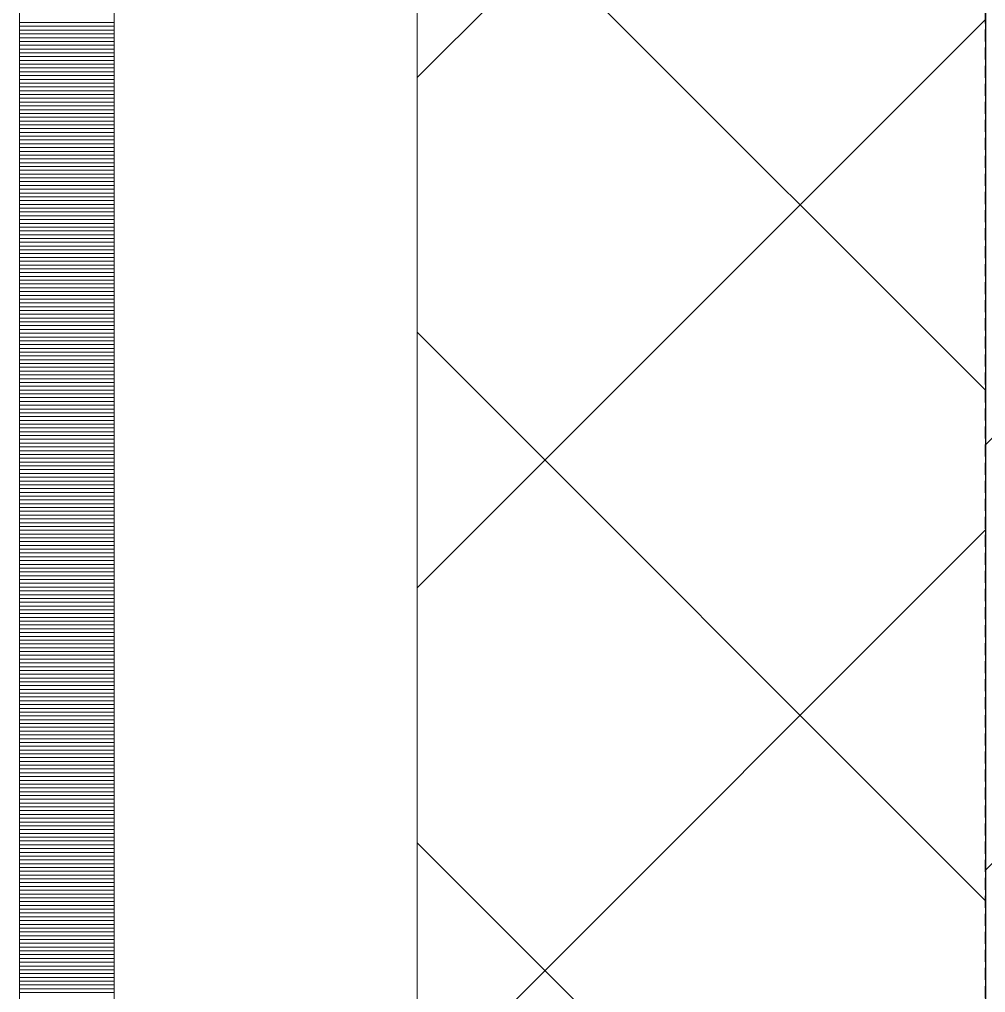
# Model space of a CAD drawing. Header units: millimetres. Extents: x 470010 to 1231400, y -134005 to 421770.
# Drawn here: x 672518.6 to 672773.6, y -48795.5 to -48538.7 of the extents above; entities that cross this region are included whole.
import ezdxf
from ezdxf.enums import TextEntityAlignment as Align

# ---------------------------------------------------------------- set-up
doc = ezdxf.new("R2010")
doc.units = ezdxf.units.MM
doc.linetypes.add('DASHED', pattern=[19.05, 12.7, -6.35])
doc.linetypes.add('HIDDEN2', pattern=[4.7625, 3.175, -1.5875])
doc.layers.get('Defpoints').update_dxf_attribs({"color": 140})
doc.layers.add('АР_Делит', color=120, linetype='Continuous', lineweight=0, plot=False)
for name, color, linetype, lineweight in [('АР_Колонны', 70, 'Continuous', 30), ('АР_Стены ЖБ', 7, 'Continuous', 35), ('АР_Стены ПЕНОблок', 52, 'Continuous', 20), ('АР_Тонкая', 254, 'Continuous', 5), ('АР_Утеплитель', 31, 'Continuous', 0), ('АР_Штриховка', 8, 'Continuous', 0)]:
    doc.layers.add(name, color=color, linetype=linetype, lineweight=lineweight)
doc.layers.add('РД_Оси_100', color=7, linetype='Continuous', lineweight=0, true_color=0x525252)
doc.styles.add('style1', font='ARIALN.TTF')

# ---------------------------------------------------------------- blocks, each defined once
blk = doc.blocks.new('СОШ_2200_АР_ОСИ_М100_28.05.24')
at = {"layer": 'АР_Делит', "color": 251, "linetype": 'DASHED', "true_color": 0x636466}
blk.add_lwpolyline([(114955, 135155), (114955, -355), (93595.036, -355), (93595.036, 13855), (94145, 13855), (94145, 68320), (66055, 68320), (66055, 13857.73), (83455, 13857.73), (83455, -355), (45245, -355), (45245, 13145), (44695, 13145), (44695, 26755), (45245, 26755), (45245, 68320), (20455, 68320), (20455, 26755), (27955, 26755), (27955, 13145), (-355, 13145), (-355, 100855)], dxfattribs=at)
blk = doc.blocks.new('A$C9108343f')
at = {"layer": 'АР_Колонны', "color": 18, "linetype": 'HIDDEN2', "lineweight": 25, "true_color": 0x000000}
blk.add_line((7054.96, 51455), (7054.96, 52655), dxfattribs=at)
at = {"layer": 'АР_Колонны', "color": 18, "linetype": 'Continuous', "lineweight": 15, "true_color": 0x000000}
blk.add_line((7054.96, 52655), (7054.96, 51455), dxfattribs=at)
blk.add_line((7054.96, 52655), (7054.96, 51455), dxfattribs=at)
at = {"layer": 'АР_Стены ЖБ', "color": 18, "linetype": 'Continuous', "lineweight": 30, "true_color": 0x000000}
blk.add_line((7054.96, 52655), (7054.96, 51455), dxfattribs=at)
at = {"layer": 'АР_Стены ПЕНОблок', "color": 18, "linetype": 'Continuous', "lineweight": 20, "true_color": 0x000000}
blk.add_line((7054.96, 97555), (7054.96, 21355), dxfattribs=at)
at = {"layer": 'АР_Тонкая', "color": 18, "linetype": 'Continuous', "lineweight": 5, "true_color": 0x000000}
for p, q in [((6799.96, 97555), (6799.96, 21355)), ((6824.96, 97555), (6824.96, 21355)), ((6824.96, 21355), (6824.96, 97555)), ((6904.96, 21355), (6904.96, 97555))]:
    blk.add_line(p, q, dxfattribs=at)
at = {"layer": 'АР_Утеплитель', "color": 18, "linetype": 'Continuous', "lineweight": 0, "true_color": 0x000000}
for p, q in [((6904.96, 97555), (6904.96, 21355)), ((7054.96, 21355), (7054.96, 97555))]:
    blk.add_line(p, q, dxfattribs=at)
at = {"layer": 'АР_Штриховка', "color": 18, "linetype": 'Continuous', "lineweight": 0, "true_color": 0x000000}
for p, q in [((6904.96, 51812.26), (7054.96, 51962.26)), ((7054.96, 51729.69), (6904.96, 51879.69)), ((6799.96, 51826.75), (6824.96, 51826.75)), ((6904.96, 51677.56), (7054.96, 51827.56)), ((6799.96, 51825.75), (6824.96, 51825.75)), ((6799.96, 51824.75), (6824.96, 51824.75)), ((6799.96, 51823.75), (6824.96, 51823.75)), ((6799.96, 51822.75), (6824.96, 51822.75)), ((6799.96, 51821.75), (6824.96, 51821.75)), ((6799.96, 51820.75), (6824.96, 51820.75)), ((6799.96, 51819.75), (6824.96, 51819.75)), ((6799.96, 51818.75), (6824.96, 51818.75)), ((6799.96, 51817.75), (6824.96, 51817.75)), ((6799.96, 51816.75), (6824.96, 51816.75)), ((6799.96, 51815.75), (6824.96, 51815.75)), ((6799.96, 51814.75), (6824.96, 51814.75)), ((6799.96, 51813.75), (6824.96, 51813.75)), ((6799.96, 51812.75), (6824.96, 51812.75)), ((6799.96, 51811.75), (6824.96, 51811.75)), ((6799.96, 51810.75), (6824.96, 51810.75)), ((6799.96, 51809.75), (6824.96, 51809.75)), ((6799.96, 51808.75), (6824.96, 51808.75)), ((6799.96, 51807.75), (6824.96, 51807.75)), ((6799.96, 51806.75), (6824.96, 51806.75)), ((6799.96, 51805.75), (6824.96, 51805.75)), ((6799.96, 51804.75), (6824.96, 51804.75)), ((6799.96, 51803.75), (6824.96, 51803.75)), ((6799.96, 51802.75), (6824.96, 51802.75)), ((6799.96, 51801.75), (6824.96, 51801.75)), ((6799.96, 51800.75), (6824.96, 51800.75)), ((6799.96, 51799.75), (6824.96, 51799.75)), ((6799.96, 51798.75), (6824.96, 51798.75)), ((6799.96, 51797.75), (6824.96, 51797.75)), ((6799.96, 51796.75), (6824.96, 51796.75)), ((6799.96, 51795.75), (6824.96, 51795.75)), ((6799.96, 51794.75), (6824.96, 51794.75)), ((6799.96, 51793.75), (6824.96, 51793.75)), ((6799.96, 51792.75), (6824.96, 51792.75)), ((6799.96, 51791.75), (6824.96, 51791.75)), ((6799.96, 51790.75), (6824.96, 51790.75)), ((6799.96, 51789.75), (6824.96, 51789.75)), ((6799.96, 51788.75), (6824.96, 51788.75)), ((6799.96, 51787.75), (6824.96, 51787.75)), ((6799.96, 51786.75), (6824.96, 51786.75)), ((6799.96, 51785.75), (6824.96, 51785.75)), ((6799.96, 51784.75), (6824.96, 51784.75)), ((6799.96, 51783.75), (6824.96, 51783.75)), ((6799.96, 51782.75), (6824.96, 51782.75)), ((6799.96, 51781.75), (6824.96, 51781.75)), ((6799.96, 51780.75), (6824.96, 51780.75)), ((6799.96, 51779.75), (6824.96, 51779.75)), ((6799.96, 51778.75), (6824.96, 51778.75)), ((6799.96, 51777.75), (6824.96, 51777.75)), ((6799.96, 51776.75), (6824.96, 51776.75)), ((6799.96, 51775.75), (6824.96, 51775.75)), ((6799.96, 51774.75), (6824.96, 51774.75)), ((6799.96, 51773.75), (6824.96, 51773.75)), ((6799.96, 51772.75), (6824.96, 51772.75)), ((6799.96, 51771.75), (6824.96, 51771.75)), ((6799.96, 51770.75), (6824.96, 51770.75)), ((6799.96, 51769.75), (6824.96, 51769.75)), ((6799.96, 51768.75), (6824.96, 51768.75)), ((6799.96, 51767.75), (6824.96, 51767.75)), ((6799.96, 51766.75), (6824.96, 51766.75)), ((6799.96, 51765.75), (6824.96, 51765.75)), ((6799.96, 51764.75), (6824.96, 51764.75)), ((6799.96, 51763.75), (6824.96, 51763.75)), ((6799.96, 51762.75), (6824.96, 51762.75)), ((6799.96, 51761.75), (6824.96, 51761.75)), ((6799.96, 51760.75), (6824.96, 51760.75)), ((6799.96, 51759.75), (6824.96, 51759.75)), ((6799.96, 51758.75), (6824.96, 51758.75)), ((6799.96, 51757.75), (6824.96, 51757.75)), ((6799.96, 51756.75), (6824.96, 51756.75)), ((6799.96, 51755.75), (6824.96, 51755.75)), ((6799.96, 51754.75), (6824.96, 51754.75)), ((6799.96, 51753.75), (6824.96, 51753.75)), ((6799.96, 51752.75), (6824.96, 51752.75)), ((6799.96, 51751.75), (6824.96, 51751.75)), ((6799.96, 51750.75), (6824.96, 51750.75)), ((6799.96, 51749.75), (6824.96, 51749.75)), ((6799.96, 51748.75), (6824.96, 51748.75)), ((6799.96, 51747.75), (6824.96, 51747.75)), ((6799.96, 51746.75), (6824.96, 51746.75)), ((6799.96, 51745.75), (6824.96, 51745.75)), ((6799.96, 51744.75), (6824.96, 51744.75)), ((7054.96, 51594.99), (6904.96, 51744.99)), ((6799.96, 51743.75), (6824.96, 51743.75)), ((6799.96, 51742.75), (6824.96, 51742.75)), ((6799.96, 51741.75), (6824.96, 51741.75)), ((6799.96, 51740.75), (6824.96, 51740.75)), ((6799.96, 51739.75), (6824.96, 51739.75)), ((6799.96, 51738.75), (6824.96, 51738.75)), ((6799.96, 51737.75), (6824.96, 51737.75)), ((6799.96, 51736.75), (6824.96, 51736.75)), ((6799.96, 51735.75), (6824.96, 51735.75)), ((6799.96, 51734.75), (6824.96, 51734.75)), ((6799.96, 51733.75), (6824.96, 51733.75)), ((6799.96, 51732.75), (6824.96, 51732.75)), ((6799.96, 51731.75), (6824.96, 51731.75)), ((6799.96, 51730.75), (6824.96, 51730.75)), ((6799.96, 51729.75), (6824.96, 51729.75)), ((6799.96, 51728.75), (6824.96, 51728.75)), ((6799.96, 51727.75), (6824.96, 51727.75)), ((6799.96, 51726.75), (6824.96, 51726.75)), ((6799.96, 51725.75), (6824.96, 51725.75)), ((6799.96, 51724.75), (6824.96, 51724.75)), ((6799.96, 51723.75), (6824.96, 51723.75)), ((6799.96, 51722.75), (6824.96, 51722.75)), ((6799.96, 51721.75), (6824.96, 51721.75)), ((6799.96, 51720.75), (6824.96, 51720.75)), ((6799.96, 51719.75), (6824.96, 51719.75)), ((6799.96, 51718.75), (6824.96, 51718.75)), ((6799.96, 51717.75), (6824.96, 51717.75)), ((6799.96, 51716.75), (6824.96, 51716.75)), ((6799.96, 51715.75), (6824.96, 51715.75)), ((6799.96, 51714.75), (6824.96, 51714.75)), ((6799.96, 51713.75), (6824.96, 51713.75)), ((6799.96, 51712.75), (6824.96, 51712.75)), ((6799.96, 51711.75), (6824.96, 51711.75)), ((6799.96, 51710.75), (6824.96, 51710.75)), ((6799.96, 51709.75), (6824.96, 51709.75)), ((6799.96, 51708.75), (6824.96, 51708.75)), ((6799.96, 51707.75), (6824.96, 51707.75)), ((6799.96, 51706.75), (6824.96, 51706.75)), ((6799.96, 51705.75), (6824.96, 51705.75)), ((6799.96, 51704.75), (6824.96, 51704.75)), ((6799.96, 51703.75), (6824.96, 51703.75)), ((6799.96, 51702.75), (6824.96, 51702.75)), ((6799.96, 51701.75), (6824.96, 51701.75)), ((6799.96, 51700.75), (6824.96, 51700.75)), ((6799.96, 51699.75), (6824.96, 51699.75)), ((6799.96, 51698.75), (6824.96, 51698.75)), ((6799.96, 51697.75), (6824.96, 51697.75)), ((6799.96, 51696.75), (6824.96, 51696.75)), ((6799.96, 51695.75), (6824.96, 51695.75)), ((6799.96, 51694.75), (6824.96, 51694.75)), ((6799.96, 51693.75), (6824.96, 51693.75)), ((6799.96, 51692.75), (6824.96, 51692.75)), ((6904.96, 51542.85), (7054.96, 51692.85)), ((6799.96, 51691.75), (6824.96, 51691.75)), ((6799.96, 51690.75), (6824.96, 51690.75)), ((6799.96, 51689.75), (6824.96, 51689.75)), ((6799.96, 51688.75), (6824.96, 51688.75)), ((6799.96, 51687.75), (6824.96, 51687.75)), ((6799.96, 51686.75), (6824.96, 51686.75)), ((6799.96, 51685.75), (6824.96, 51685.75)), ((6799.96, 51684.75), (6824.96, 51684.75)), ((6799.96, 51683.75), (6824.96, 51683.75)), ((6799.96, 51682.75), (6824.96, 51682.75)), ((6799.96, 51681.75), (6824.96, 51681.75)), ((6799.96, 51680.75), (6824.96, 51680.75)), ((6799.96, 51679.75), (6824.96, 51679.75)), ((6799.96, 51678.75), (6824.96, 51678.75)), ((6799.96, 51677.75), (6824.96, 51677.75)), ((6799.96, 51676.75), (6824.96, 51676.75)), ((6799.96, 51675.75), (6824.96, 51675.75)), ((6799.96, 51674.75), (6824.96, 51674.75)), ((6799.96, 51673.75), (6824.96, 51673.75)), ((6799.96, 51672.75), (6824.96, 51672.75)), ((6799.96, 51671.75), (6824.96, 51671.75)), ((6799.96, 51670.75), (6824.96, 51670.75)), ((6799.96, 51669.75), (6824.96, 51669.75)), ((6799.96, 51668.75), (6824.96, 51668.75)), ((6799.96, 51667.75), (6824.96, 51667.75)), ((6799.96, 51666.75), (6824.96, 51666.75)), ((6799.96, 51665.75), (6824.96, 51665.75)), ((6799.96, 51664.75), (6824.96, 51664.75)), ((6799.96, 51663.75), (6824.96, 51663.75)), ((6799.96, 51662.75), (6824.96, 51662.75)), ((6799.96, 51661.75), (6824.96, 51661.75)), ((6799.96, 51660.75), (6824.96, 51660.75)), ((6799.96, 51659.75), (6824.96, 51659.75)), ((6799.96, 51658.75), (6824.96, 51658.75)), ((6799.96, 51657.75), (6824.96, 51657.75)), ((6799.96, 51656.75), (6824.96, 51656.75)), ((6799.96, 51655.75), (6824.96, 51655.75)), ((6799.96, 51654.75), (6824.96, 51654.75)), ((6799.96, 51653.75), (6824.96, 51653.75)), ((6799.96, 51652.75), (6824.96, 51652.75)), ((6799.96, 51651.75), (6824.96, 51651.75)), ((6799.96, 51650.75), (6824.96, 51650.75)), ((6799.96, 51649.75), (6824.96, 51649.75)), ((6799.96, 51648.75), (6824.96, 51648.75)), ((6799.96, 51647.75), (6824.96, 51647.75)), ((6799.96, 51646.75), (6824.96, 51646.75)), ((6799.96, 51645.75), (6824.96, 51645.75)), ((6799.96, 51644.75), (6824.96, 51644.75)), ((6799.96, 51643.75), (6824.96, 51643.75)), ((6799.96, 51642.75), (6824.96, 51642.75)), ((6799.96, 51641.75), (6824.96, 51641.75)), ((6799.96, 51640.75), (6824.96, 51640.75)), ((6799.96, 51639.75), (6824.96, 51639.75)), ((6799.96, 51638.75), (6824.96, 51638.75)), ((6799.96, 51637.75), (6824.96, 51637.75)), ((6799.96, 51636.75), (6824.96, 51636.75)), ((6799.96, 51635.75), (6824.96, 51635.75)), ((6799.96, 51634.75), (6824.96, 51634.75)), ((6799.96, 51633.75), (6824.96, 51633.75)), ((6799.96, 51632.75), (6824.96, 51632.75)), ((6799.96, 51631.75), (6824.96, 51631.75)), ((6799.96, 51630.75), (6824.96, 51630.75)), ((6799.96, 51629.75), (6824.96, 51629.75)), ((6799.96, 51628.75), (6824.96, 51628.75)), ((6799.96, 51627.75), (6824.96, 51627.75)), ((6799.96, 51626.75), (6824.96, 51626.75)), ((6799.96, 51625.75), (6824.96, 51625.75)), ((6799.96, 51624.75), (6824.96, 51624.75)), ((6799.96, 51623.75), (6824.96, 51623.75)), ((6799.96, 51622.75), (6824.96, 51622.75)), ((6799.96, 51621.75), (6824.96, 51621.75)), ((6799.96, 51620.75), (6824.96, 51620.75)), ((6799.96, 51619.75), (6824.96, 51619.75)), ((6799.96, 51618.75), (6824.96, 51618.75)), ((6799.96, 51617.75), (6824.96, 51617.75)), ((6799.96, 51616.75), (6824.96, 51616.75)), ((6799.96, 51615.75), (6824.96, 51615.75)), ((6799.96, 51614.75), (6824.96, 51614.75)), ((6799.96, 51613.75), (6824.96, 51613.75)), ((6799.96, 51612.75), (6824.96, 51612.75)), ((6799.96, 51611.75), (6824.96, 51611.75)), ((6799.96, 51610.75), (6824.96, 51610.75)), ((6799.96, 51609.75), (6824.96, 51609.75)), ((6799.96, 51608.75), (6824.96, 51608.75)), ((7054.96, 51460.29), (6904.96, 51610.29)), ((6799.96, 51607.75), (6824.96, 51607.75)), ((6799.96, 51606.75), (6824.96, 51606.75)), ((6799.96, 51605.75), (6824.96, 51605.75)), ((6799.96, 51604.75), (6824.96, 51604.75)), ((6799.96, 51603.75), (6824.96, 51603.75)), ((6799.96, 51602.75), (6824.96, 51602.75)), ((6799.96, 51601.75), (6824.96, 51601.75)), ((6799.96, 51600.75), (6824.96, 51600.75)), ((6799.96, 51599.75), (6824.96, 51599.75)), ((6799.96, 51598.75), (6824.96, 51598.75)), ((6799.96, 51597.75), (6824.96, 51597.75)), ((6799.96, 51596.75), (6824.96, 51596.75)), ((6799.96, 51595.75), (6824.96, 51595.75)), ((6799.96, 51594.75), (6824.96, 51594.75)), ((6799.96, 51593.75), (6824.96, 51593.75)), ((6799.96, 51592.75), (6824.96, 51592.75)), ((6799.96, 51591.75), (6824.96, 51591.75)), ((6799.96, 51590.75), (6824.96, 51590.75)), ((6799.96, 51589.75), (6824.96, 51589.75)), ((6799.96, 51588.75), (6824.96, 51588.75)), ((6799.96, 51587.75), (6824.96, 51587.75)), ((6799.96, 51586.75), (6824.96, 51586.75)), ((6799.96, 51585.75), (6824.96, 51585.75)), ((6799.96, 51584.75), (6824.96, 51584.75)), ((6799.96, 51583.75), (6824.96, 51583.75)), ((6799.96, 51582.75), (6824.96, 51582.75)), ((6799.96, 51581.75), (6824.96, 51581.75)), ((6799.96, 51580.75), (6824.96, 51580.75)), ((6799.96, 51579.75), (6824.96, 51579.75)), ((6799.96, 51578.75), (6824.96, 51578.75)), ((6799.96, 51577.75), (6824.96, 51577.75)), ((6799.96, 51576.75), (6824.96, 51576.75)), ((6799.96, 51575.75), (6824.96, 51575.75)), ((6799.96, 51574.75), (6824.96, 51574.75)), ((6799.96, 51573.75), (6824.96, 51573.75)), ((6799.96, 51572.75), (6824.96, 51572.75)), ((6799.96, 51571.75), (6824.96, 51571.75))]:
    blk.add_line(p, q, dxfattribs=at)
at = {"layer": 'АР_Штриховка', "color": 18, "linetype": 'Continuous', "lineweight": 5, "true_color": 0x000000}
for p, q in [((7054.96, 51715.3), (7163.18, 51823.53)), ((7054.96, 51603.05), (7274.96, 51823.05))]:
    blk.add_line(p, q, dxfattribs=at)
at = {"layer": 'РД_Оси_100'}
blk.add_blockref('СОШ_2200_АР_ОСИ_М100_28.05.24', (7154.96, 6755), dxfattribs=at)
at = {"layer": 'Defpoints', "color": 18, "true_color": 0x000000, "style": 'style1'}
for p in [(143949.34, 316089.12), (143974.98, 281639.5), (143890.4, 273244.71), (143839.99, 264276.81), (143967.75, 254892.38), (12251.96, 104178.14), (12382.58, 96023.14)]:
    blk.add_attdef('АР-ПОМЕЩЕНИЕ:НАИМЕНОВАНИЕ', text='', height=100, dxfattribs=at).set_placement(p, align=Align.MIDDLE)
at = {"layer": 'Defpoints', "color": 18, "true_color": 0x000000, "style": 'style1', "flags": 8}
for p in [(143951.3, 279099.09), (143848.34, 269251.11), (143875.33, 260094.25), (144049.74, 250824.7), (163419.28, 238153.36), (155897.46, 237965.97), (183037.2, 237965.97), (143342.94, 237876.19)]:
    blk.add_attdef('АР-ПОМЕЩЕНИЕ:НАИМЕНОВАНИЕ', text='', height=100, dxfattribs=at).set_placement(p, align=Align.MIDDLE)

msp = doc.modelspace()

# ---------------------------------------------------------------- linework, layer by layer
at = {"layer": 'АР_Колонны', "color": 18, "linetype": 'HIDDEN2', "lineweight": 25, "true_color": 0x000000}
msp.add_line((672773.57, -48911.242), (672773.57, -47711.242), dxfattribs=at)
at = {"layer": 'АР_Колонны', "color": 18, "linetype": 'Continuous', "lineweight": 15, "true_color": 0x000000}
msp.add_line((672773.57, -47711.242), (672773.57, -48911.242), dxfattribs=at)
msp.add_line((672773.57, -47711.242), (672773.57, -48911.242), dxfattribs=at)
at = {"layer": 'АР_Стены ЖБ', "color": 18, "linetype": 'Continuous', "lineweight": 30, "true_color": 0x000000}
msp.add_line((672773.57, -47711.242), (672773.57, -48911.242), dxfattribs=at)
at = {"layer": 'АР_Стены ПЕНОблок', "color": 18, "linetype": 'Continuous', "lineweight": 20, "true_color": 0x000000}
msp.add_line((672773.57, -2811.242), (672773.57, -79011.242), dxfattribs=at)
at = {"layer": 'АР_Тонкая', "color": 18, "linetype": 'Continuous', "lineweight": 5, "true_color": 0x000000}
for p, q in [((672518.57, -2811.242), (672518.57, -79011.242)), ((672543.57, -2811.242), (672543.57, -79011.242)), ((672543.57, -79011.242), (672543.57, -2811.242)), ((672623.57, -79011.242), (672623.57, -2811.242))]:
    msp.add_line(p, q, dxfattribs=at)
at = {"layer": 'АР_Утеплитель', "color": 18, "linetype": 'Continuous', "lineweight": 0, "true_color": 0x000000}
for p, q in [((672623.57, -2811.242), (672623.57, -79011.242)), ((672773.57, -79011.242), (672773.57, -2811.242))]:
    msp.add_line(p, q, dxfattribs=at)
at = {"layer": 'АР_Штриховка', "color": 18, "linetype": 'Continuous', "lineweight": 0, "true_color": 0x000000}
for p, q in [((672623.57, -48553.981), (672773.57, -48403.981)), ((672773.57, -48636.548), (672623.57, -48486.548)), ((672623.57, -48688.685), (672773.57, -48538.685)), ((672518.57, -48539.492), (672543.57, -48539.492)), ((672518.57, -48540.492), (672543.57, -48540.492)), ((672518.57, -48541.492), (672543.57, -48541.492)), ((672518.57, -48542.492), (672543.57, -48542.492)), ((672518.57, -48543.492), (672543.57, -48543.492)), ((672518.57, -48544.492), (672543.57, -48544.492)), ((672518.57, -48545.492), (672543.57, -48545.492)), ((672518.57, -48546.492), (672543.57, -48546.492)), ((672518.57, -48547.492), (672543.57, -48547.492)), ((672518.57, -48548.492), (672543.57, -48548.492)), ((672518.57, -48549.492), (672543.57, -48549.492)), ((672518.57, -48550.492), (672543.57, -48550.492)), ((672518.57, -48551.492), (672543.57, -48551.492)), ((672518.57, -48552.492), (672543.57, -48552.492)), ((672518.57, -48553.492), (672543.57, -48553.492)), ((672518.57, -48554.492), (672543.57, -48554.492)), ((672518.57, -48555.492), (672543.57, -48555.492)), ((672518.57, -48556.492), (672543.57, -48556.492)), ((672518.57, -48557.492), (672543.57, -48557.492)), ((672518.57, -48558.492), (672543.57, -48558.492)), ((672518.57, -48559.492), (672543.57, -48559.492)), ((672518.57, -48560.492), (672543.57, -48560.492)), ((672518.57, -48561.492), (672543.57, -48561.492)), ((672518.57, -48562.492), (672543.57, -48562.492)), ((672518.57, -48563.492), (672543.57, -48563.492)), ((672518.57, -48564.492), (672543.57, -48564.492)), ((672518.57, -48565.492), (672543.57, -48565.492)), ((672518.57, -48566.492), (672543.57, -48566.492)), ((672518.57, -48567.492), (672543.57, -48567.492)), ((672518.57, -48568.492), (672543.57, -48568.492)), ((672518.57, -48569.492), (672543.57, -48569.492)), ((672518.57, -48570.492), (672543.57, -48570.492)), ((672518.57, -48571.492), (672543.57, -48571.492)), ((672518.57, -48572.492), (672543.57, -48572.492)), ((672518.57, -48573.492), (672543.57, -48573.492)), ((672518.57, -48574.492), (672543.57, -48574.492)), ((672518.57, -48575.492), (672543.57, -48575.492)), ((672518.57, -48576.492), (672543.57, -48576.492)), ((672518.57, -48577.492), (672543.57, -48577.492)), ((672518.57, -48578.492), (672543.57, -48578.492)), ((672518.57, -48579.492), (672543.57, -48579.492)), ((672518.57, -48580.492), (672543.57, -48580.492)), ((672518.57, -48581.492), (672543.57, -48581.492)), ((672518.57, -48582.492), (672543.57, -48582.492)), ((672518.57, -48583.492), (672543.57, -48583.492)), ((672518.57, -48584.492), (672543.57, -48584.492)), ((672518.57, -48585.492), (672543.57, -48585.492)), ((672518.57, -48586.492), (672543.57, -48586.492)), ((672518.57, -48587.492), (672543.57, -48587.492)), ((672518.57, -48588.492), (672543.57, -48588.492)), ((672518.57, -48589.492), (672543.57, -48589.492)), ((672518.57, -48590.492), (672543.57, -48590.492)), ((672518.57, -48591.492), (672543.57, -48591.492)), ((672518.57, -48592.492), (672543.57, -48592.492)), ((672518.57, -48593.492), (672543.57, -48593.492)), ((672518.57, -48594.492), (672543.57, -48594.492)), ((672518.57, -48595.492), (672543.57, -48595.492)), ((672518.57, -48596.492), (672543.57, -48596.492)), ((672518.57, -48597.492), (672543.57, -48597.492)), ((672518.57, -48598.492), (672543.57, -48598.492)), ((672518.57, -48599.492), (672543.57, -48599.492)), ((672518.57, -48600.492), (672543.57, -48600.492)), ((672518.57, -48601.492), (672543.57, -48601.492)), ((672518.57, -48602.492), (672543.57, -48602.492)), ((672518.57, -48603.492), (672543.57, -48603.492)), ((672518.57, -48604.492), (672543.57, -48604.492)), ((672518.57, -48605.492), (672543.57, -48605.492)), ((672518.57, -48606.492), (672543.57, -48606.492)), ((672518.57, -48607.492), (672543.57, -48607.492)), ((672518.57, -48608.492), (672543.57, -48608.492)), ((672518.57, -48609.492), (672543.57, -48609.492)), ((672518.57, -48610.492), (672543.57, -48610.492)), ((672518.57, -48611.492), (672543.57, -48611.492)), ((672518.57, -48612.492), (672543.57, -48612.492)), ((672518.57, -48613.492), (672543.57, -48613.492)), ((672518.57, -48614.492), (672543.57, -48614.492)), ((672518.57, -48615.492), (672543.57, -48615.492)), ((672518.57, -48616.492), (672543.57, -48616.492)), ((672518.57, -48617.492), (672543.57, -48617.492)), ((672518.57, -48618.492), (672543.57, -48618.492)), ((672518.57, -48619.492), (672543.57, -48619.492)), ((672518.57, -48620.492), (672543.57, -48620.492)), ((672518.57, -48621.492), (672543.57, -48621.492)), ((672518.57, -48622.492), (672543.57, -48622.492)), ((672518.57, -48623.492), (672543.57, -48623.492)), ((672773.57, -48771.252), (672623.57, -48621.252)), ((672518.57, -48624.492), (672543.57, -48624.492)), ((672518.57, -48625.492), (672543.57, -48625.492)), ((672518.57, -48626.492), (672543.57, -48626.492)), ((672518.57, -48627.492), (672543.57, -48627.492)), ((672518.57, -48628.492), (672543.57, -48628.492)), ((672518.57, -48629.492), (672543.57, -48629.492)), ((672518.57, -48630.492), (672543.57, -48630.492)), ((672518.57, -48631.492), (672543.57, -48631.492)), ((672518.57, -48632.492), (672543.57, -48632.492)), ((672518.57, -48633.492), (672543.57, -48633.492)), ((672518.57, -48634.492), (672543.57, -48634.492)), ((672518.57, -48635.492), (672543.57, -48635.492)), ((672518.57, -48636.492), (672543.57, -48636.492)), ((672518.57, -48637.492), (672543.57, -48637.492)), ((672518.57, -48638.492), (672543.57, -48638.492)), ((672518.57, -48639.492), (672543.57, -48639.492)), ((672518.57, -48640.492), (672543.57, -48640.492)), ((672518.57, -48641.492), (672543.57, -48641.492)), ((672518.57, -48642.492), (672543.57, -48642.492)), ((672518.57, -48643.492), (672543.57, -48643.492)), ((672518.57, -48644.492), (672543.57, -48644.492)), ((672518.57, -48645.492), (672543.57, -48645.492)), ((672518.57, -48646.492), (672543.57, -48646.492)), ((672518.57, -48647.492), (672543.57, -48647.492)), ((672518.57, -48648.492), (672543.57, -48648.492)), ((672518.57, -48649.492), (672543.57, -48649.492)), ((672518.57, -48650.492), (672543.57, -48650.492)), ((672518.57, -48651.492), (672543.57, -48651.492)), ((672518.57, -48652.492), (672543.57, -48652.492)), ((672518.57, -48653.492), (672543.57, -48653.492)), ((672518.57, -48654.492), (672543.57, -48654.492)), ((672518.57, -48655.492), (672543.57, -48655.492)), ((672518.57, -48656.492), (672543.57, -48656.492)), ((672518.57, -48657.492), (672543.57, -48657.492)), ((672518.57, -48658.492), (672543.57, -48658.492)), ((672518.57, -48659.492), (672543.57, -48659.492)), ((672518.57, -48660.492), (672543.57, -48660.492)), ((672518.57, -48661.492), (672543.57, -48661.492)), ((672518.57, -48662.492), (672543.57, -48662.492)), ((672518.57, -48663.492), (672543.57, -48663.492)), ((672518.57, -48664.492), (672543.57, -48664.492)), ((672518.57, -48665.492), (672543.57, -48665.492)), ((672518.57, -48666.492), (672543.57, -48666.492)), ((672518.57, -48667.492), (672543.57, -48667.492)), ((672518.57, -48668.492), (672543.57, -48668.492)), ((672518.57, -48669.492), (672543.57, -48669.492)), ((672518.57, -48670.492), (672543.57, -48670.492)), ((672518.57, -48671.492), (672543.57, -48671.492)), ((672518.57, -48672.492), (672543.57, -48672.492)), ((672518.57, -48673.492), (672543.57, -48673.492)), ((672518.57, -48674.492), (672543.57, -48674.492)), ((672623.57, -48823.389), (672773.57, -48673.389)), ((672518.57, -48675.492), (672543.57, -48675.492)), ((672518.57, -48676.492), (672543.57, -48676.492)), ((672518.57, -48677.492), (672543.57, -48677.492)), ((672518.57, -48678.492), (672543.57, -48678.492)), ((672518.57, -48679.492), (672543.57, -48679.492)), ((672518.57, -48680.492), (672543.57, -48680.492)), ((672518.57, -48681.492), (672543.57, -48681.492)), ((672518.57, -48682.492), (672543.57, -48682.492)), ((672518.57, -48683.492), (672543.57, -48683.492)), ((672518.57, -48684.492), (672543.57, -48684.492)), ((672518.57, -48685.492), (672543.57, -48685.492)), ((672518.57, -48686.492), (672543.57, -48686.492)), ((672518.57, -48687.492), (672543.57, -48687.492)), ((672518.57, -48688.492), (672543.57, -48688.492)), ((672518.57, -48689.492), (672543.57, -48689.492)), ((672518.57, -48690.492), (672543.57, -48690.492)), ((672518.57, -48691.492), (672543.57, -48691.492)), ((672518.57, -48692.492), (672543.57, -48692.492)), ((672518.57, -48693.492), (672543.57, -48693.492)), ((672518.57, -48694.492), (672543.57, -48694.492)), ((672518.57, -48695.492), (672543.57, -48695.492)), ((672518.57, -48696.492), (672543.57, -48696.492)), ((672518.57, -48697.492), (672543.57, -48697.492)), ((672518.57, -48698.492), (672543.57, -48698.492)), ((672518.57, -48699.492), (672543.57, -48699.492)), ((672518.57, -48700.492), (672543.57, -48700.492)), ((672518.57, -48701.492), (672543.57, -48701.492)), ((672518.57, -48702.492), (672543.57, -48702.492)), ((672518.57, -48703.492), (672543.57, -48703.492)), ((672518.57, -48704.492), (672543.57, -48704.492)), ((672518.57, -48705.492), (672543.57, -48705.492)), ((672518.57, -48706.492), (672543.57, -48706.492)), ((672518.57, -48707.492), (672543.57, -48707.492)), ((672518.57, -48708.492), (672543.57, -48708.492)), ((672518.57, -48709.492), (672543.57, -48709.492)), ((672518.57, -48710.492), (672543.57, -48710.492)), ((672518.57, -48711.492), (672543.57, -48711.492)), ((672518.57, -48712.492), (672543.57, -48712.492)), ((672518.57, -48713.492), (672543.57, -48713.492)), ((672518.57, -48714.492), (672543.57, -48714.492)), ((672518.57, -48715.492), (672543.57, -48715.492)), ((672518.57, -48716.492), (672543.57, -48716.492)), ((672518.57, -48717.492), (672543.57, -48717.492)), ((672518.57, -48718.492), (672543.57, -48718.492)), ((672518.57, -48719.492), (672543.57, -48719.492)), ((672518.57, -48720.492), (672543.57, -48720.492)), ((672518.57, -48721.492), (672543.57, -48721.492)), ((672518.57, -48722.492), (672543.57, -48722.492)), ((672518.57, -48723.492), (672543.57, -48723.492)), ((672518.57, -48724.492), (672543.57, -48724.492)), ((672518.57, -48725.492), (672543.57, -48725.492)), ((672518.57, -48726.492), (672543.57, -48726.492)), ((672518.57, -48727.492), (672543.57, -48727.492)), ((672518.57, -48728.492), (672543.57, -48728.492)), ((672518.57, -48729.492), (672543.57, -48729.492)), ((672518.57, -48730.492), (672543.57, -48730.492)), ((672518.57, -48731.492), (672543.57, -48731.492)), ((672518.57, -48732.492), (672543.57, -48732.492)), ((672518.57, -48733.492), (672543.57, -48733.492)), ((672518.57, -48734.492), (672543.57, -48734.492)), ((672518.57, -48735.492), (672543.57, -48735.492)), ((672518.57, -48736.492), (672543.57, -48736.492)), ((672518.57, -48737.492), (672543.57, -48737.492)), ((672518.57, -48738.492), (672543.57, -48738.492)), ((672518.57, -48739.492), (672543.57, -48739.492)), ((672518.57, -48740.492), (672543.57, -48740.492)), ((672518.57, -48741.492), (672543.57, -48741.492)), ((672518.57, -48742.492), (672543.57, -48742.492)), ((672518.57, -48743.492), (672543.57, -48743.492)), ((672518.57, -48744.492), (672543.57, -48744.492)), ((672518.57, -48745.492), (672543.57, -48745.492)), ((672518.57, -48746.492), (672543.57, -48746.492)), ((672518.57, -48747.492), (672543.57, -48747.492)), ((672518.57, -48748.492), (672543.57, -48748.492)), ((672518.57, -48749.492), (672543.57, -48749.492)), ((672518.57, -48750.492), (672543.57, -48750.492)), ((672518.57, -48751.492), (672543.57, -48751.492)), ((672518.57, -48752.492), (672543.57, -48752.492)), ((672518.57, -48753.492), (672543.57, -48753.492)), ((672518.57, -48754.492), (672543.57, -48754.492)), ((672518.57, -48755.492), (672543.57, -48755.492)), ((672518.57, -48756.492), (672543.57, -48756.492)), ((672773.57, -48905.956), (672623.57, -48755.956)), ((672518.57, -48757.492), (672543.57, -48757.492)), ((672518.57, -48758.492), (672543.57, -48758.492)), ((672518.57, -48759.492), (672543.57, -48759.492)), ((672518.57, -48760.492), (672543.57, -48760.492)), ((672518.57, -48761.492), (672543.57, -48761.492)), ((672518.57, -48762.492), (672543.57, -48762.492)), ((672518.57, -48763.492), (672543.57, -48763.492)), ((672518.57, -48764.492), (672543.57, -48764.492)), ((672518.57, -48765.492), (672543.57, -48765.492)), ((672518.57, -48766.492), (672543.57, -48766.492)), ((672518.57, -48767.492), (672543.57, -48767.492)), ((672518.57, -48768.492), (672543.57, -48768.492)), ((672518.57, -48769.492), (672543.57, -48769.492)), ((672518.57, -48770.492), (672543.57, -48770.492)), ((672518.57, -48771.492), (672543.57, -48771.492)), ((672518.57, -48772.492), (672543.57, -48772.492)), ((672518.57, -48773.492), (672543.57, -48773.492)), ((672518.57, -48774.492), (672543.57, -48774.492)), ((672518.57, -48775.492), (672543.57, -48775.492)), ((672518.57, -48776.492), (672543.57, -48776.492)), ((672518.57, -48777.492), (672543.57, -48777.492)), ((672518.57, -48778.492), (672543.57, -48778.492)), ((672518.57, -48779.492), (672543.57, -48779.492)), ((672518.57, -48780.492), (672543.57, -48780.492)), ((672518.57, -48781.492), (672543.57, -48781.492)), ((672518.57, -48782.492), (672543.57, -48782.492)), ((672518.57, -48783.492), (672543.57, -48783.492)), ((672518.57, -48784.492), (672543.57, -48784.492)), ((672518.57, -48785.492), (672543.57, -48785.492)), ((672518.57, -48786.492), (672543.57, -48786.492)), ((672518.57, -48787.492), (672543.57, -48787.492)), ((672518.57, -48788.492), (672543.57, -48788.492)), ((672518.57, -48789.492), (672543.57, -48789.492)), ((672518.57, -48790.492), (672543.57, -48790.492)), ((672518.57, -48791.492), (672543.57, -48791.492)), ((672518.57, -48792.492), (672543.57, -48792.492)), ((672518.57, -48793.492), (672543.57, -48793.492)), ((672518.57, -48794.492), (672543.57, -48794.492)), ((672518.57, -48795.492), (672543.57, -48795.492))]:
    msp.add_line(p, q, dxfattribs=at)
at = {"layer": 'АР_Штриховка', "color": 18, "linetype": 'Continuous', "lineweight": 5, "true_color": 0x000000}
for p, q in [((672773.57, -48650.938), (672881.793, -48542.715)), ((672773.57, -48763.191), (672993.57, -48543.191))]:
    msp.add_line(p, q, dxfattribs=at)

# ---------------------------------------------------------------- block references
msp.add_blockref('A$C9108343f', (665718.612, -100366.242))
at = {"layer": 'РД_Оси_100'}
msp.add_blockref('СОШ_2200_АР_ОСИ_М100_28.05.24', (672873.57, -93611.242), dxfattribs=at)

doc.saveas('drawing.dxf')
